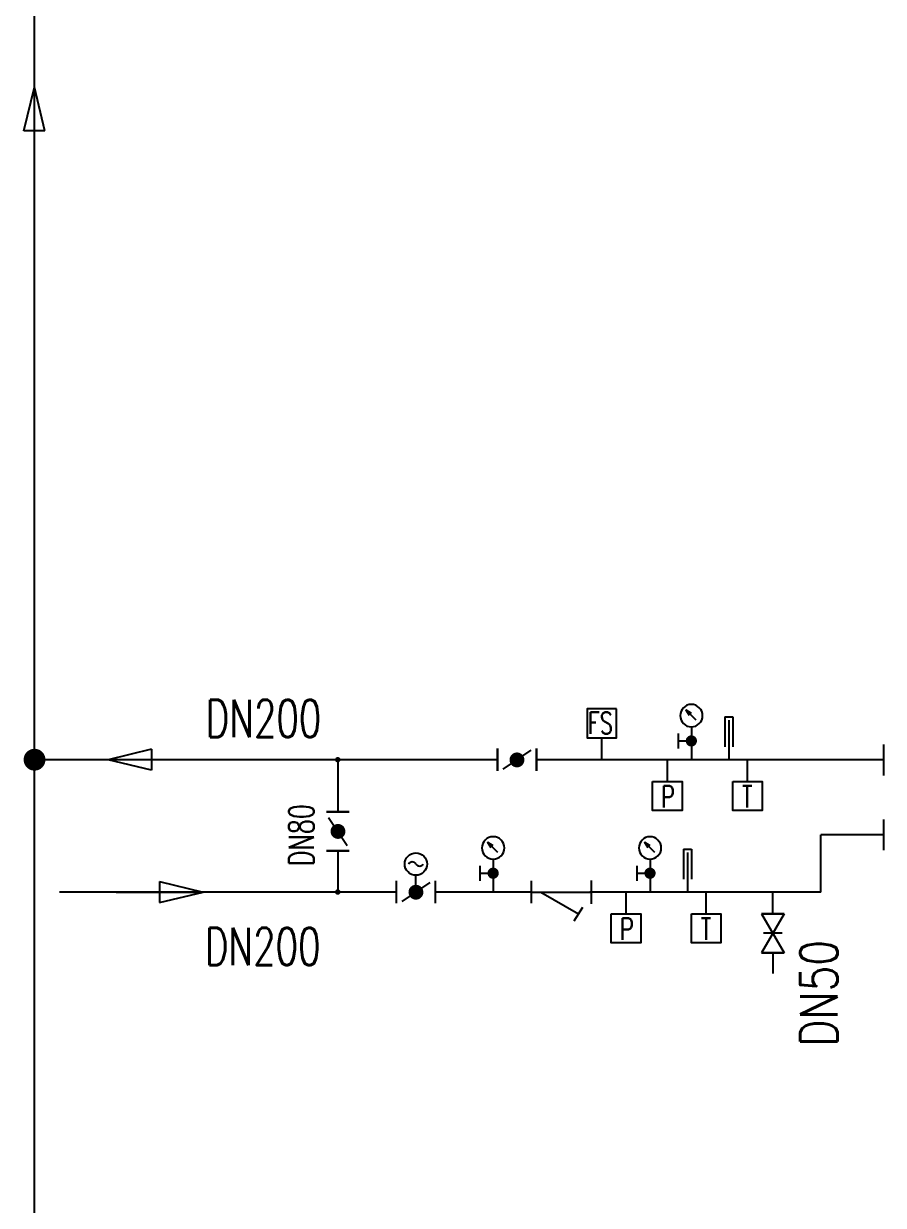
# Model space of a CAD drawing. Extents: x -345393 to -54719, y 203828 to 476815.
# Drawn here: x -311016 to -304125, y 288661 to 298129 of the extents above; entities that cross this region are included whole.
import ezdxf

# ---------------------------------------------------------------- set-up
doc = ezdxf.new("R2010")
doc.units = 0
doc.header["$LTSCALE"] = 1000
doc.header["$MEASUREMENT"] = 0
doc.linetypes.add('CONTINOUS', pattern=[0])
doc.layers.get('0').update_dxf_attribs({"color": 252, "linetype": 'CONTINUOUS'})
for name, color, linetype in [('暖通-水-水阀', 3, 'CONTINUOUS'), ('暖通-水-管道-供水', 1, 'CONTINUOUS'), ('暖通-风-说明', 3, 'CONTINUOUS')]:
    doc.layers.add(name, color=color, linetype=linetype)
doc.styles.add('HZ-ZG', font='romans.shx', dxfattribs={"width": 0.8, "bigfont": 'hzf.shx'})
doc.styles.add('HZXY', font='romans.shx', dxfattribs={"bigfont": 'HZTXT.SHX'})

# ---------------------------------------------------------------- blocks, each defined once
blk = doc.blocks.new('箭头')
at = {"color": 3, "linetype": 'CONTINOUS'}
for p, q in [((-317.3, 0), (380.8, 0)), ((31.7, 84.4), (380.8, 0)), ((31.7, 84.4), (31.7, -84.4)), ((31.7, -84.4), (380.8, 0))]:
    blk.add_line(p, q, dxfattribs=at)
blk = doc.blocks.new('Y型除污器150')
for p, q in [((0, -75), (0, 75)), ((0, 0), (399.8, 0)), ((62.2, 0), (314.7, -146)), ((399.8, -78.6), (399.8, 77.4)), ((284.8, -192.6), (343.9, -100.4))]:
    blk.add_line(p, q)
blk = doc.blocks.new('蝶阀150-2')
for p, q in [((-129.9, 74.9), (-129.9, -75.1)), ((93.5, 62.8), (-93.5, -62.8)), ((129.8, 74.9), (129.8, -75.1))]:
    blk.add_line(p, q)
at = {"const_width": 49.7}
blk.add_lwpolyline([(-24.9, -1.5, 1), (24.8, -1.5, 1)], format="xyb", close=True, dxfattribs=at)
blk = doc.blocks.new('电动调节蝶阀150')
for p, q in [((0.1, 1.5), (0.1, 113)), ((-129.9, -73.6), (-129.9, 76.3)), ((93.6, 64.3), (-93.5, -61.3)), ((129.9, -73.6), (129.9, 76.3))]:
    blk.add_line(p, q)
at = {"const_width": 49.7}
blk.add_lwpolyline([(-24.8, 0, 1), (24.8, 0, 1)], format="xyb", close=True, dxfattribs=at)
blk.add_circle((0.1, 188.1), 75)
for centre, start, end in [((-24.8, 172.3), 32.28681, 147.71319), ((25, 203.8), 212.28681, 327.71319)]:
    blk.add_arc(centre, 29.5, start, end)
blk = doc.blocks.new('压力表150')
for p, q in [((-4.7, 291), (36.8, 332.5)), ((36.8, 332.5), (2.1, 311.2, -2160)), ((36.8, 332.5), (15.5, 297.8, -2160)), ((-31.6, 264.1), (-4.7, 291)), ((0, 219.1), (0, 116.9)), ((86.5, 75.3), (86.5, 175.5)), ((86.5, 125.4), (-18, 125.4)), ((0, 112.2), (0, 0))]:
    blk.add_line(p, q)
at = {"const_width": 37.5}
blk.add_lwpolyline([(-18.7, 125.4, 1), (18.8, 125.4, 1)], format="xyb", close=True, dxfattribs=at)
blk.add_circle((0, 294.1), 75)
for start, end in [(90, 270), (270, 90)]:
    blk.add_arc((0, 125.4), 18.8, start, end)
blk = doc.blocks.new('温度计150')
for p, q in [((26, 285.4), (-26, 285.4)), ((-26, 285.4), (-26, 85.4)), ((0, 264), (0, 0)), ((26, 285.4), (26, 85.4))]:
    blk.add_line(p, q)
blk = doc.blocks.new('闸阀150')
for p, q in [((129.9, 75), (-129.9, -75)), ((129.9, -75), (-129.9, 75)), ((-129.9, 75), (-129.9, -75)), ((0, -63.1), (0, 63.1)), ((129.9, 75), (129.9, -75))]:
    blk.add_line(p, q)

msp = doc.modelspace()

# ---------------------------------------------------------------- linework, layer by layer
at = {"layer": '暖通-水-水阀'}
for p, q in [((-306381.29623, 292231.75267), (-306381.29623, 292406.85461)), ((-307217.83558, 292141.78395), (-307217.83558, 292321.72138)), ((-306906.1748, 292141.78395), (-306906.1748, 292321.72138)), ((-305855.8293, 292056.65073), (-305855.8293, 292231.75267)), ((-305214.16263, 292056.65073), (-305214.16263, 292231.75267)), ((-308408.09149, 291812.83575), (-308588.02893, 291812.83575)), ((-308408.09149, 291501.17497), (-308588.02893, 291501.17497)), ((-308027.53173, 291081.64543), (-308027.53173, 291261.58287)), ((-307715.87096, 291081.64543), (-307715.87096, 291261.58287)), ((-306187.2014, 290996.51221), (-306187.2014, 291171.61415)), ((-305545.53473, 290996.51221), (-305545.53473, 291171.61415)), ((-304920.95182, 290996.51221), (-305100.88926, 290996.51221)), ((-304920.95182, 290684.85143), (-305100.88926, 290684.85143))]:
    msp.add_line(p, q, dxfattribs=at)
at = {"layer": '暖通-水-水阀', "color": 3, "linetype": 'Continuous'}
for p, q in [((-304124.93404, 292352.30407), (-304124.93404, 292105.97613)), ((-304124.93404, 291752.30407), (-304124.93404, 291505.97613))]:
    msp.add_line(p, q, dxfattribs=at)
at = {"layer": '暖通-水-水阀'}
for points in [[(-306262.708, 292640.02596), (-306499.88447, 292640.02596), (-306499.88447, 292406.85461), (-306262.708, 292406.85461)], [(-305974.41753, 292056.65073), (-305737.24106, 292056.65073), (-305737.24106, 291823.47938), (-305974.41753, 291823.47938)], [(-305332.75087, 292056.65073), (-305095.5744, 292056.65073), (-305095.5744, 291823.47938), (-305332.75087, 291823.47938)], [(-306305.78964, 290996.51221), (-306068.61316, 290996.51221), (-306068.61316, 290763.34086), (-306305.78964, 290763.34086)], [(-305664.12297, 290996.51221), (-305426.9465, 290996.51221), (-305426.9465, 290763.34086), (-305664.12297, 290763.34086)]]:
    msp.add_lwpolyline(points, close=True, dxfattribs=at)
at = {"layer": '暖通-水-管道-供水'}
for p, q in [((-310929.65435, 281731.75267), (-310929.65435, 310991.85105)), ((-308498.06021, 292231.75267), (-308498.06021, 291812.83575)), ((-304124.93404, 291629.1401), (-304625.64684, 291629.1401)), ((-304625.64684, 291171.61415), (-304625.64684, 291629.1401)), ((-308498.06021, 291501.17497), (-308498.06021, 291171.61415)), ((-305010.92054, 290996.51221), (-305010.92054, 291171.61415)), ((-305010.92054, 290684.85143), (-305010.92054, 290518.40673))]:
    msp.add_line(p, q, dxfattribs=at)
at = {"layer": '暖通-水-管道-供水', "linetype": 'Continuous'}
for p, q in [((-307217.83558, 292231.75267), (-310929.65435, 292231.75267)), ((-304124.93404, 292231.75267), (-306906.1748, 292231.75267)), ((-308027.53173, 291171.61415), (-310729.65435, 291171.61415)), ((-306945.29187, 291171.61415), (-307715.87096, 291171.61415)), ((-304625.64684, 291171.61415), (-306478.86807, 291171.61415))]:
    msp.add_line(p, q, dxfattribs=at)
at = {"layer": '暖通-水-管道-供水'}
for points, const_width in [([(-310972.36426, 292231.75267, 1), (-310884.86426, 292231.75267, 1)], 87.5), ([(-308487.12271, 292231.75267, -1), (-308508.99771, 292231.75267, -1)], 21.875), ([(-308487.12271, 291171.61415, -1), (-308508.99771, 291171.61415, -1)], 21.875)]:
    msp.add_lwpolyline(points, format="xyb", close=True, dxfattribs=dict(at, const_width=const_width))

# ---------------------------------------------------------------- block references
at = {"layer": '暖通-水-水阀', "xscale": -1, "rotation": 270}
msp.add_blockref('箭头', (-310929.65435, 297238.34905), dxfattribs=at)
at = {"layer": '暖通-水-水阀', "yscale": 1.199999999953434, "zscale": 1.2}
for name, p, xscale in [('压力表150', (-305664.02703, 292231.75267), -1.199999999953434), ('温度计150', (-305364.02703, 292231.75267), -1.199999999953434), ('蝶阀150-2', (-307061.91797, 292231.88234), 1.199999999953434), ('压力表150', (-307252.74224, 291171.61415), -1.199999999953434), ('压力表150', (-305995.39914, 291171.61415), -1.199999999953434), ('电动调节蝶阀150', (-307871.70134, 291169.97118), 1.199999999953434), ('温度计150', (-305695.39914, 291171.61415), -1.199999999953434), ('Y型除污器150', (-306945.29187, 291171.61415), 1.199999999953434)]:
    msp.add_blockref(name, p, dxfattribs=dict(at, xscale=xscale))
at = {"layer": '暖通-水-水阀', "xscale": -1}
msp.add_blockref('箭头', (-309958.18315, 292231.75267), dxfattribs=at)
at = {"layer": '暖通-水-水阀', "xscale": 1.199999999953434, "yscale": 1.199999999953434, "zscale": 1.2, "rotation": 90}
for name, p in [('蝶阀150-2', (-308498.18988, 291657.09258)), ('闸阀150', (-305010.92054, 290840.68182))]:
    msp.add_blockref(name, p, dxfattribs=at)
at = {"layer": '暖通-水-水阀'}
msp.add_blockref('箭头', (-309958.18315, 291171.61415), dxfattribs=at)

# ---------------------------------------------------------------- texts
at = {"layer": '暖通-水-水阀', "style": 'HZXY', "width": 0.7}
for s, p in [('FS', (-306492.5829, 292438.4332)), ('P', (-305906.6227, 291847.68963)), ('T', (-305257.95485, 291847.68963)), ('P', (-306236.81807, 290787.55111)), ('T', (-305588.15022, 290787.55111))]:
    msp.add_text(s, height=175, dxfattribs=at).set_placement(p)
at = {"layer": '暖通-风-说明', "color": 3, "style": 'HZ-ZG', "width": 0.7}
for p in [(-309556.76604, 292412.47542), (-309563.46569, 290585.78955)]:
    msp.add_text('DN200', height=300, dxfattribs=at).set_placement(p)
at = {"layer": '暖通-风-说明', "color": 3, "style": 'HZ-ZG'}
for s, height, width, p in [('DN80', 200, 0.7, (-308689.17148, 291377.42566)), ('DN50', 300, 0.8, (-304491.45198, 289934.06178))]:
    msp.add_text(s, height=height, rotation=90, dxfattribs=dict(at, width=width)).set_placement(p)

doc.saveas('drawing.dxf')
